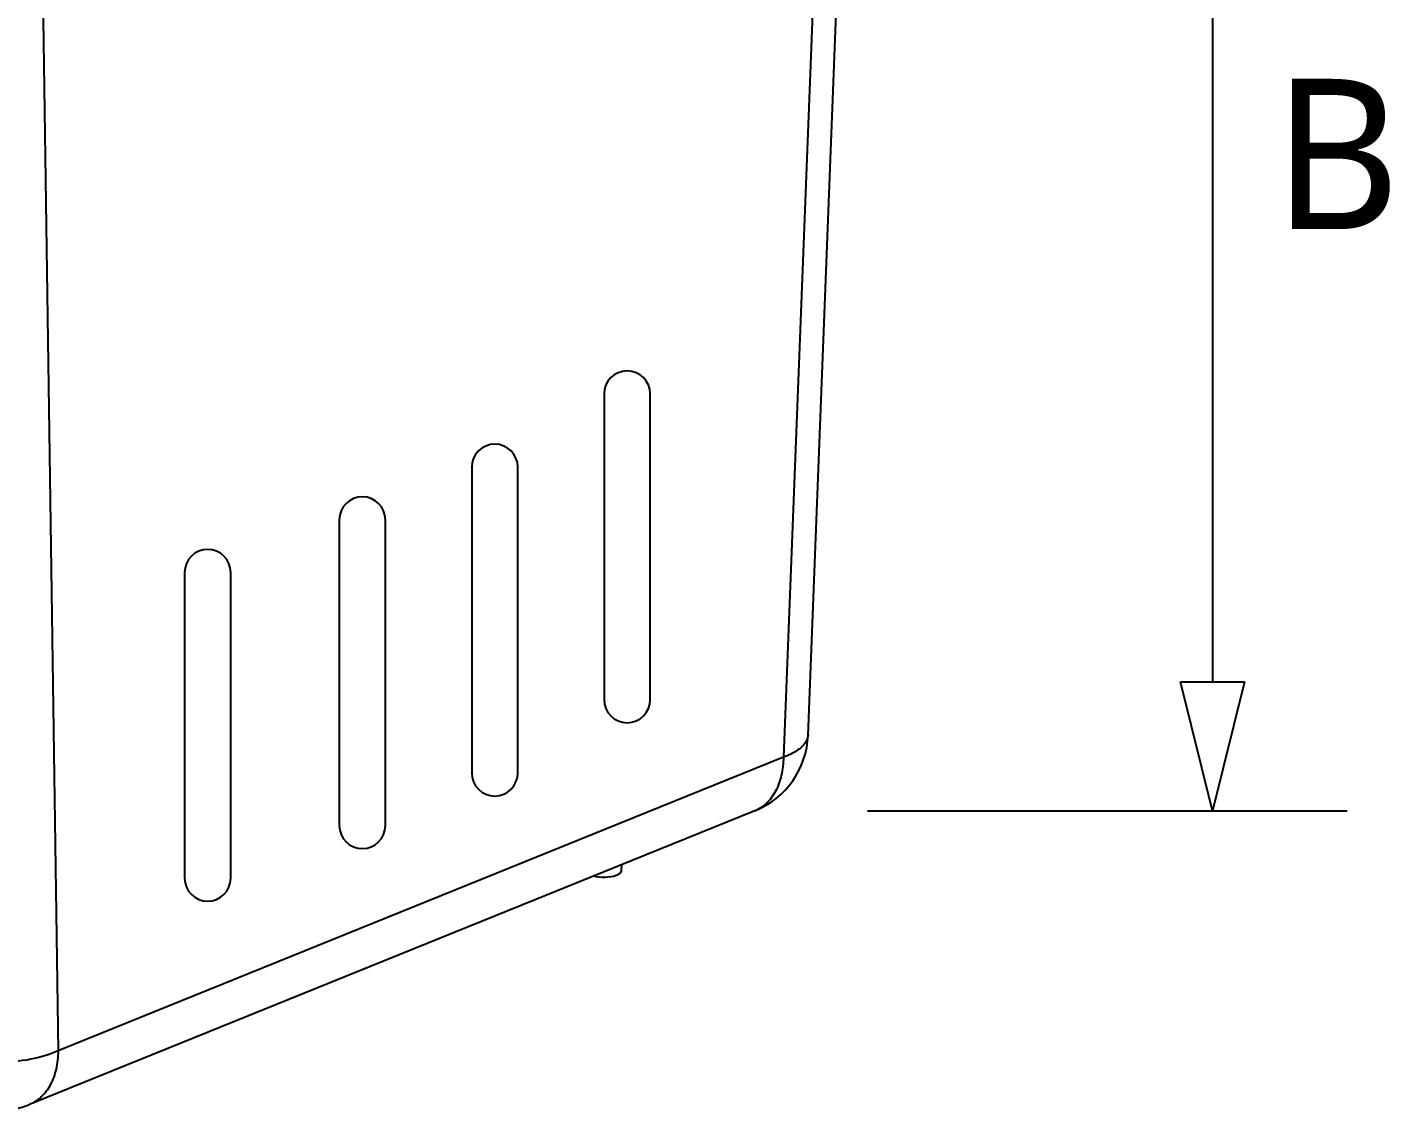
# Model space of a CAD drawing. Header units: millimetres. Extents: x 3083 to 7283, y 1609 to 4579.
# Drawn here: x 6090.6 to 6271.9, y 3926.6 to 4070.8 of the extents above; entities that cross this region are included whole.
import ezdxf

# ---------------------------------------------------------------- set-up
doc = ezdxf.new("R2010")
doc.units = ezdxf.units.MM
doc.styles.add('微軟正黑體-20', font='Microsoft JhengHei.ttf', dxfattribs={"height": 20})

msp = doc.modelspace()

# ---------------------------------------------------------------- linework, layer by layer
for p, q in [((6248.3, 4128.48, -163.19), (6248.3, 3983.69, -163.19)), ((6167.33, 4022.02, -163.19), (6167.33, 3981.32, -163.19)), ((6173.47, 3981.32, -163.19), (6173.47, 4022.02, -163.19)), ((6149.71, 4012.26, -163.19), (6149.71, 3971.56, -163.19)), ((6155.85, 3971.56, -163.19), (6155.85, 4012.26, -163.19)), ((6132.09, 4005.26, -163.19), (6132.09, 3964.56, -163.19)), ((6138.23, 3964.56, -163.19), (6138.23, 4005.26, -163.19)), ((6111.5, 3998.26, -163.19), (6111.5, 3957.56, -163.19)), ((6117.64, 3957.56, -163.19), (6117.64, 3998.26, -163.19)), ((6248.3, 3966.52, -163.19), (6244.05, 3983.69, -163.19)), ((6244.05, 3983.69, -163.19), (6252.55, 3983.69, -163.19)), ((6252.55, 3983.69, -163.19), (6248.3, 3966.52, -163.19)), ((6202.38, 3966.52, -163.19), (6266.25, 3966.52, -163.19))]:
    msp.add_line(p, q)
at = {"linetype": 'Continuous'}
for p, q in [((6194.48, 3976.6, -163.19), (6200.32, 4125.93, -163.19)), ((6197.09, 4124.62, -163.19), (6191.2, 3973.67, -163.19)), ((6092.51, 4082.25, -163.19), (6094.67, 3934.57, -163.19)), ((6191.2, 3973.67, -163.19), (6094.67, 3934.57, -163.19)), ((6187.4, 3966.52, -163.19), (6090.87, 3927.42, -163.19)), ((6169.66, 3959.34, -163.19), (6169.62, 3958.53, -163.19))]:
    msp.add_line(p, q, dxfattribs=at)
for centre, start, end in [((6170.4, 4022.02, -163.19), 0, 180), ((6152.78, 4012.26, -163.19), 0, 180), ((6135.16, 4005.26, -163.19), 0, 180), ((6114.57, 3998.26, -163.19), 0, 180), ((6170.4, 3981.32, -163.19), 180, 0), ((6152.78, 3971.56, -163.19), 180, 0), ((6135.16, 3964.56, -163.19), 180, 0), ((6114.57, 3957.56, -163.19), 180, 0)]:
    msp.add_arc(centre, 3.07, start, end)
for centre, start, end in [((6183.14, 3977.05, -163.19), 292.0497, 357.7638), ((6086.61, 3937.95, -163.19), 249.4701, 292.0518)]:
    msp.add_arc(centre, 11.36, start, end, dxfattribs=at)
for points, knots in [([(6194.48, 3976.6, -163.19), (6194.47, 3976.32, -163.19), (6194.21, 3975.5, -163.19), (6193.02, 3974.43, -163.19), (6191.87, 3973.91, -163.19), (6191.2, 3973.67, -163.19)], [0, 0, 0, 0, 0.18736, 0.533941, 1, 1, 1, 1]), ([(6191.2, 3973.67, -163.19), (6191.19, 3972.85, -163.19), (6191.02, 3971.28, -163.19), (6190.28, 3969.15, -163.19), (6189.07, 3967.48, -163.19), (6187.97, 3966.76, -163.19), (6187.4, 3966.52, -163.19)], [0, 0, 0, 0, 0.288636, 0.548945, 0.78274, 1, 1, 1, 1]), ([(6168.96, 3957.92, -163.19), (6168.49, 3957.73, -163.19), (6167.45, 3957.59, -163.19), (6166.42, 3957.67, -163.19), (6165.92, 3957.82, -163.19)], [0, 0, 0, 0, 0.492117, 1, 1, 1, 1]), ([(6169.62, 3958.53, -163.19), (6169.61, 3958.48, -163.19), (6169.56, 3958.31, -163.19), (6169.32, 3958.09, -163.19), (6169.09, 3957.98, -163.19), (6168.96, 3957.92, -163.19)], [0, 0, 0, 0, 0.186204, 0.535119, 1, 1, 1, 1]), ([(6094.67, 3934.57, -163.19), (6093.5, 3934.04, -163.19), (6090.85, 3933.29, -163.19), (6086.66, 3932.89, -163.19), (6082.47, 3933.18, -163.19), (6079.8, 3933.85, -163.19), (6078.62, 3934.34, -163.19)], [0, 0, 0, 0, 0.234228, 0.500305, 0.766219, 1, 1, 1, 1]), ([(6094.67, 3934.57, -163.19), (6094.66, 3933.75, -163.19), (6094.5, 3932.18, -163.19), (6093.75, 3930.05, -163.19), (6092.55, 3928.38, -163.19), (6091.45, 3927.66, -163.19), (6090.87, 3927.42, -163.19)], [0, 0, 0, 0, 0.288636, 0.548945, 0.78274, 1, 1, 1, 1])]:
    msp.add_open_spline(points, degree=3, knots=knots, dxfattribs=at)

# ---------------------------------------------------------------- texts
at = {"style": '微軟正黑體-20'}
msp.add_text('B', height=20, dxfattribs=at).set_placement((6256.38, 4043.97, -163.19))

doc.saveas('drawing.dxf')
